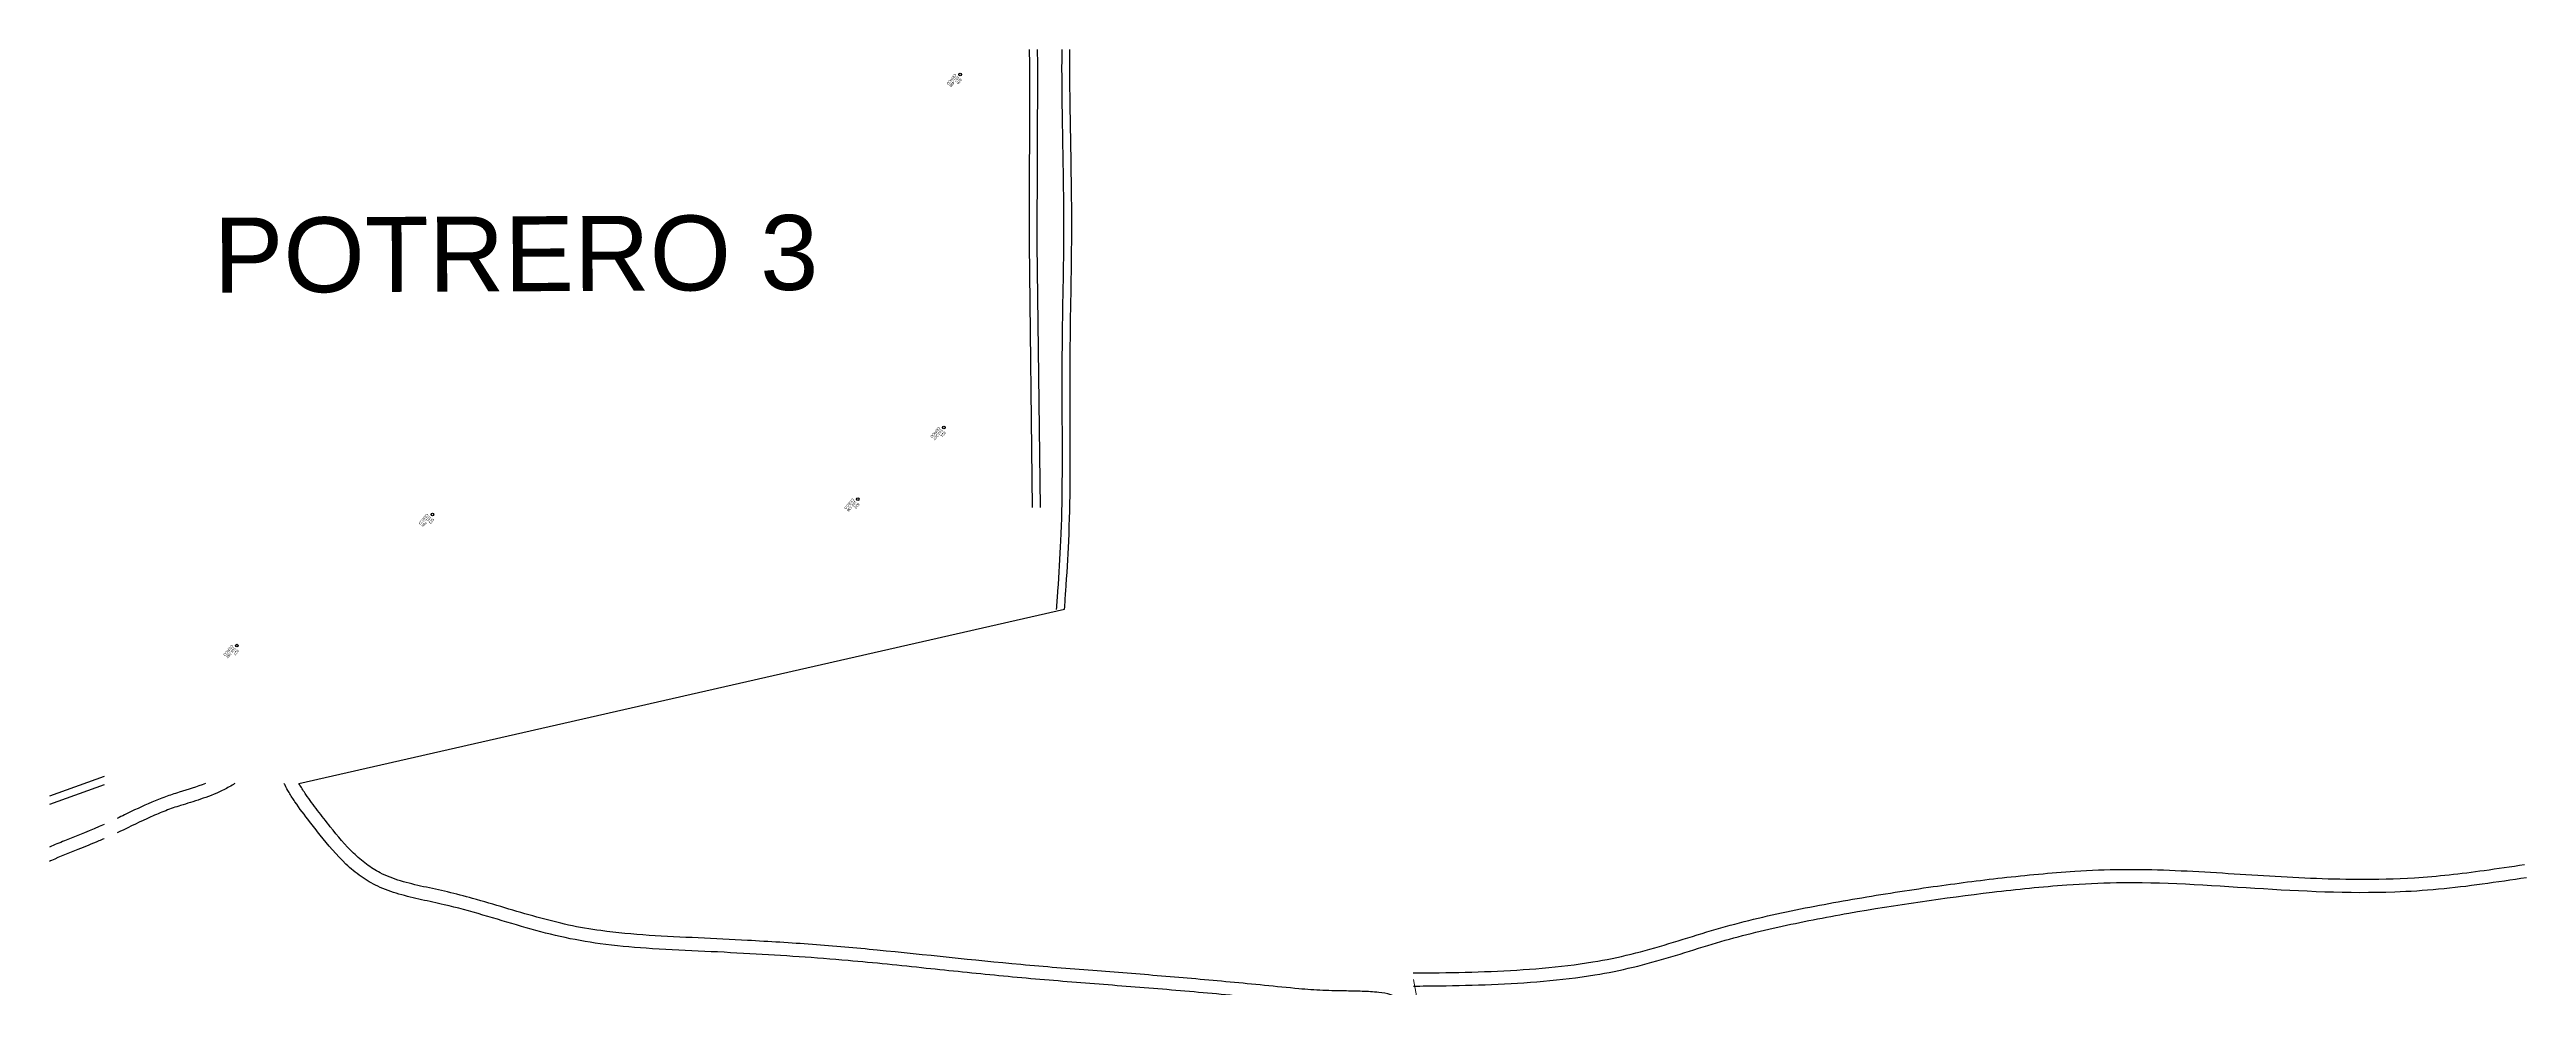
# Model space of a CAD drawing. Header units: metres. Extents: x -4524 to 2222, y -1534 to 2985.
# Drawn here: x -150.7 to 38.3, y 307.6 to 379.2 of the extents above; entities that cross this region are included whole.
import ezdxf
from ezdxf.enums import TextEntityAlignment as Align

# ---------------------------------------------------------------- set-up
doc = ezdxf.new("R2010")
doc.units = ezdxf.units.M
doc.header["$LTSCALE"] = 25.4
doc.header["$MEASUREMENT"] = 0
doc.layers.add('51', color=7, linetype='Continuous')
doc.layers.add('CANAL', color=140, linetype='Continuous')
doc.styles.add('CUADROS', font='')
doc.styles.get('CUADROS').set_extended_font_data('Arial')

msp = doc.modelspace()

# ---------------------------------------------------------------- linework, layer by layer
at = {"color": 30, "true_color": 0xf26722}
for p, q in [((-75.92, 379.16), (-75.9, 378.02)), ((-75.32, 379.16), (-75.3, 378.04)), ((-75.9, 378.02), (-75.93, 364.32)), ((-75.3, 378.02), (-75.33, 364.32)), ((-75.93, 364.32), (-75.69, 344.23)), ((-75.33, 364.33), (-75.09, 344.24)), ((-146.52, 323.74), (-150.69, 322.24)), ((-146.52, 323.1), (-150.69, 321.6))]:
    msp.add_line(p, q, dxfattribs=at)
at = {"linetype": 'Continuous'}
for p, q in [((-81.19, 377.26), (-81.19, 377.26)), ((-81.19, 377.26), (-81.19, 377.26)), ((-82.43, 350.34), (-82.43, 350.34)), ((-82.43, 350.34), (-82.43, 350.34)), ((-89.01, 344.88), (-89.01, 344.88)), ((-89.01, 344.88), (-89.01, 344.88)), ((-121.47, 343.71), (-121.47, 343.71)), ((-121.47, 343.71), (-121.47, 343.71)), ((-136.39, 333.71), (-136.39, 333.71)), ((-136.39, 333.71), (-136.39, 333.71))]:
    msp.add_line(p, q, dxfattribs=at)
for q in [(-73.22, 336.5), (-131.65, 323.19)]:
    msp.add_line((-131.65, 323.19), q)
at = {"color": 251, "lineweight": 20}
msp.add_line((-44.26, 295.87), (-46.6, 308.25), dxfattribs=at)
at = {"linetype": 'Continuous'}
for centre in [(-81.19, 377.26), (-82.43, 350.34), (-89.01, 344.88), (-121.47, 343.71), (-136.39, 333.71)]:
    msp.add_circle(centre, 0.1, dxfattribs=at)
at = {"layer": 'CANAL', "color": 140, "ltscale": 0.4}
for points, knots in [([(-73.83, 336.46), (-73.79, 336.94), (-73.76, 337.42), (-73.64, 339.17), (-73.56, 340.44), (-73.37, 344.72), (-73.38, 347.75), (-73.4, 352.29), (-73.4, 353.81), (-73.39, 358.36), (-73.3, 361.39), (-73.26, 366.86), (-73.3, 369.31), (-73.37, 373.37), (-73.4, 374.98), (-73.42, 377.45), (-73.42, 378.3), (-73.41, 379.16)], [0.464816, 0.464816, 0.464816, 0.464816, 1.910727, 1.910727, 5.732182, 5.732182, 14.820846, 14.820846, 19.362837, 19.362837, 28.446817, 28.446817, 35.802837, 35.802837, 40.631258, 40.631258, 43.197723, 43.197723, 43.197723, 43.197723]), ([(-73.22, 336.5), (-73.19, 336.95), (-73.16, 337.4), (-73.04, 339.13), (-72.96, 340.4), (-72.77, 344.77), (-72.78, 347.86), (-72.8, 352.45), (-72.8, 353.96), (-72.78, 358.46), (-72.7, 361.47), (-72.66, 367), (-72.7, 369.53), (-72.77, 373.58), (-72.8, 375.1), (-72.82, 377.47), (-72.82, 378.32), (-72.81, 379.16)], [0.547608, 0.547608, 0.547608, 0.547608, 1.907467, 1.907467, 5.722402, 5.722402, 14.985071, 14.985071, 19.496358, 19.496358, 28.518932, 28.518932, 36.082893, 36.082893, 40.664299, 40.664299, 43.197986, 43.197986, 43.197986, 43.197986]), ([(-138.79, 323.19), (-139.46, 322.93), (-140.12, 322.74), (-141.15, 322.42), (-141.49, 322.31), (-142.2, 322.06), (-142.54, 321.92), (-143.59, 321.47), (-144.28, 321.14), (-145.15, 320.72), (-145.34, 320.63), (-145.52, 320.54)], [291.827056, 291.827056, 291.827056, 291.827056, 294.060087, 294.060087, 295.189564, 295.189564, 296.31904, 296.31904, 298.577993, 298.577993, 299.186568, 299.186568, 299.186568, 299.186568]), ([(-136.54, 323.19), (-136.57, 323.17), (-136.61, 323.15), (-136.93, 322.95), (-137.22, 322.8), (-138.07, 322.38), (-138.62, 322.18), (-139.68, 321.82), (-140.19, 321.67), (-141.07, 321.4), (-141.44, 321.27), (-142.2, 320.98), (-142.58, 320.82), (-143.74, 320.3), (-144.52, 319.91), (-145.39, 319.5), (-145.46, 319.47), (-145.52, 319.44)], [289.960491, 289.960491, 289.960491, 289.960491, 290.055717, 290.055717, 290.901527, 290.901527, 292.593146, 292.593146, 294.260261, 294.260261, 295.551592, 295.551592, 296.842922, 296.842922, 299.425584, 299.425584, 299.649883, 299.649883, 299.649883, 299.649883]), ([(-146.52, 320.08), (-147.52, 319.63), (-148.54, 319.24), (-149.93, 318.67), (-150.31, 318.52), (-150.69, 318.35)], [300.284132, 300.284132, 300.284132, 300.284132, 303.573302, 303.573302, 304.792751, 304.792751, 304.792751, 304.792751]), ([(-146.52, 318.99), (-146.66, 318.93), (-146.79, 318.87), (-147.47, 318.59), (-148, 318.37), (-149.21, 317.89), (-149.88, 317.62), (-150.59, 317.31), (-150.64, 317.29), (-150.69, 317.26)], [300.719607, 300.719607, 300.719607, 300.719607, 301.150706, 301.150706, 302.875829, 302.875829, 305.060242, 305.060242, 305.23188, 305.23188, 305.23188, 305.23188])]:
    msp.add_open_spline(points, degree=3, knots=knots, dxfattribs=at)
at = {"layer": 'CANAL', "color": 251, "ltscale": 0.4}
for points, knots in [([(-8.5, 203.92), (-8.53, 203.94), (-8.55, 203.97), (-8.68, 204.12), (-8.76, 204.26), (-9.01, 204.74), (-9.1, 205.1), (-9.2, 205.73), (-9.23, 205.99), (-9.27, 206.51), (-9.28, 206.76), (-9.31, 207.52), (-9.3, 208.01), (-9.21, 209.46), (-9.08, 210.39), (-8.79, 212.08), (-8.65, 212.85), (-8.36, 214.39), (-8.22, 215.16), (-7.87, 217.22), (-7.69, 218.5), (-7.5, 220.77), (-7.48, 221.78), (-7.48, 223.81), (-7.51, 224.83), (-7.55, 226.63), (-7.56, 227.42), (-7.56, 228.94), (-7.53, 229.67), (-7.47, 231.12), (-7.44, 231.84), (-7.4, 233.29), (-7.41, 234.02), (-7.49, 235.48), (-7.57, 236.21), (-7.86, 238.12), (-8.11, 239.29), (-8.62, 241.31), (-8.86, 242.17), (-9.69, 245.24), (-10.25, 247.46), (-11.45, 251.87), (-12.09, 254.06), (-13.25, 257.44), (-13.71, 258.66), (-14.71, 261.06), (-15.25, 262.25), (-16.22, 264.23), (-16.63, 265.03), (-17.48, 266.62), (-17.91, 267.42), (-18.64, 268.81), (-18.94, 269.39), (-19.47, 270.49), (-19.7, 271.01), (-20.16, 272.12), (-20.38, 272.72), (-20.83, 273.87), (-21.07, 274.42), (-21.64, 275.45), (-21.98, 275.94), (-22.89, 277.1), (-23.5, 277.76), (-24.52, 278.83), (-24.9, 279.23), (-25.67, 280.06), (-26.04, 280.47), (-26.88, 281.4), (-27.34, 281.92), (-28.58, 283.22), (-29.39, 283.99), (-30.82, 285.34), (-31.44, 285.92), (-32.44, 286.93), (-32.84, 287.35), (-33.61, 288.18), (-33.99, 288.59), (-35.15, 289.79), (-35.95, 290.52), (-37.11, 291.27), (-37.41, 291.44), (-38.04, 291.75), (-38.37, 291.9), (-38.96, 292.16), (-39.21, 292.27), (-39.77, 292.53), (-40.06, 292.68), (-40.54, 292.88), (-40.72, 292.96), (-41.1, 293.08), (-41.29, 293.13), (-41.7, 293.22), (-41.92, 293.25), (-42.48, 293.35), (-42.84, 293.4), (-43.6, 293.59), (-44.01, 293.72), (-44.62, 294.03), (-44.85, 294.18), (-45.23, 294.49), (-45.39, 294.66), (-45.66, 295.02), (-45.77, 295.21), (-46.09, 295.9), (-46.22, 296.44), (-46.4, 297.29), (-46.46, 297.62), (-46.58, 298.23), (-46.65, 298.52), (-46.8, 299.1), (-46.89, 299.39), (-47.15, 300.25), (-47.33, 300.82), (-47.53, 301.72), (-47.58, 302.01), (-47.65, 302.59), (-47.68, 302.88), (-47.74, 303.48), (-47.76, 303.78), (-47.83, 304.41), (-47.87, 304.74), (-48, 305.31), (-48.09, 305.56), (-48.28, 305.86), (-48.34, 305.93), (-48.45, 306.03), (-48.52, 306.07), (-48.67, 306.15), (-48.76, 306.18), (-49.04, 306.25), (-49.26, 306.27), (-49.68, 306.31), (-49.87, 306.32), (-50.24, 306.34), (-50.42, 306.34), (-50.96, 306.36), (-51.32, 306.37), (-52.22, 306.38), (-52.75, 306.39), (-54.22, 306.45), (-55.16, 306.52), (-57.02, 306.7), (-57.94, 306.79), (-59.78, 306.97), (-60.7, 307.06), (-63.46, 307.32), (-65.29, 307.47), (-68.98, 307.76), (-70.82, 307.91), (-74.52, 308.2), (-76.38, 308.36), (-80.08, 308.72), (-81.93, 308.91), (-85.77, 309.31), (-87.76, 309.52), (-92.24, 309.91), (-94.73, 310.08), (-98.55, 310.29), (-99.86, 310.36), (-102.5, 310.48), (-103.83, 310.54), (-106.33, 310.71), (-107.5, 310.82), (-109.69, 311.12), (-110.7, 311.3), (-112.71, 311.75), (-113.69, 312.02), (-116.64, 312.87), (-118.58, 313.49), (-121.14, 314.09), (-121.71, 314.21), (-122.87, 314.46), (-123.45, 314.6), (-124.58, 314.92), (-125.12, 315.11), (-126.08, 315.57), (-126.51, 315.82), (-127.32, 316.39), (-127.7, 316.71), (-128.79, 317.74), (-129.43, 318.5), (-130.31, 319.61), (-130.58, 319.96), (-131.22, 320.79), (-131.6, 321.27), (-132.11, 322.03), (-132.26, 322.26), (-132.52, 322.7), (-132.63, 322.9), (-132.75, 323.14), (-132.77, 323.16), (-132.78, 323.19)], [78.458762, 78.458762, 78.458762, 78.458762, 78.542224, 78.542224, 78.930201, 78.930201, 79.874517, 79.874517, 80.580832, 80.580832, 81.287147, 81.287147, 82.699777, 82.699777, 85.525036, 85.525036, 87.883248, 87.883248, 90.24146, 90.24146, 94.138689, 94.138689, 97.20698, 97.20698, 100.27527, 100.27527, 102.614204, 102.614204, 104.780955, 104.780955, 106.947705, 106.947705, 109.194337, 109.194337, 111.440969, 111.440969, 115.063511, 115.063511, 117.743986, 117.743986, 124.608265, 124.608265, 131.472544, 131.472544, 135.411213, 135.411213, 139.349882, 139.349882, 142.064975, 142.064975, 144.780069, 144.780069, 146.736027, 146.736027, 148.396666, 148.396666, 150.274793, 150.274793, 152.152919, 152.152919, 154.031046, 154.031046, 156.747497, 156.747497, 158.400443, 158.400443, 160.05339, 160.05339, 162.17074, 162.17074, 165.551832, 165.551832, 168.077175, 168.077175, 169.749589, 169.749589, 171.422003, 171.422003, 174.76683, 174.76683, 175.870839, 175.870839, 176.974849, 176.974849, 177.797069, 177.797069, 178.770046, 178.770046, 179.421888, 179.421888, 180.098322, 180.098322, 180.774756, 180.774756, 181.827378, 181.827378, 182.92853, 182.92853, 183.620555, 183.620555, 184.204126, 184.204126, 184.787697, 184.787697, 186.270889, 186.270889, 187.194833, 187.194833, 188.09848, 188.09848, 189.002126, 189.002126, 190.809419, 190.809419, 191.669848, 191.669848, 192.530278, 192.530278, 193.443039, 193.443039, 194.432257, 194.432257, 195.421474, 195.421474, 195.819479, 195.819479, 196.206323, 196.206323, 196.593167, 196.593167, 197.283411, 197.283411, 197.829774, 197.829774, 198.376137, 198.376137, 199.468864, 199.468864, 201.100826, 201.100826, 203.876029, 203.876029, 206.651231, 206.651231, 209.426433, 209.426433, 214.976837, 214.976837, 220.527241, 220.527241, 226.098603, 226.098603, 231.669966, 231.669966, 237.667852, 237.667852, 245.208001, 245.208001, 249.152306, 249.152306, 253.096611, 253.096611, 256.595229, 256.595229, 259.658144, 259.658144, 262.721059, 262.721059, 268.846888, 268.846888, 270.584134, 270.584134, 272.32138, 272.32138, 273.975615, 273.975615, 275.39271, 275.39271, 276.809805, 276.809805, 279.643994, 279.643994, 280.949273, 280.949273, 282.845972, 282.845972, 283.628306, 283.628306, 284.239891, 284.239891, 284.324585, 284.324585, 284.324585, 284.324585]), ([(-7.96, 204.89), (-7.98, 204.93), (-8, 204.98), (-8.08, 205.2), (-8.13, 205.41), (-8.21, 205.87), (-8.24, 206.13), (-8.28, 206.64), (-8.29, 206.9), (-8.31, 207.65), (-8.29, 208.14), (-8.19, 209.59), (-8.04, 210.55), (-7.5, 213.6), (-7.06, 215.74), (-6.66, 218.85), (-6.57, 219.79), (-6.48, 221.69), (-6.47, 222.63), (-6.5, 224.92), (-6.55, 226.26), (-6.56, 228.26), (-6.55, 228.92), (-6.51, 230.24), (-6.48, 230.9), (-6.42, 232.35), (-6.4, 233.14), (-6.43, 234.75), (-6.5, 235.58), (-6.7, 237.21), (-6.84, 238.02), (-7.21, 239.82), (-7.46, 240.82), (-7.92, 242.55), (-8.13, 243.3), (-8.53, 244.8), (-8.73, 245.55), (-9.32, 247.8), (-9.71, 249.3), (-10.73, 252.96), (-11.37, 255.11), (-12.71, 258.89), (-13.38, 260.52), (-14.58, 263.16), (-15.07, 264.18), (-16.26, 266.49), (-16.97, 267.76), (-17.94, 269.64), (-18.25, 270.26), (-18.73, 271.3), (-18.92, 271.73), (-19.43, 273), (-19.74, 273.9), (-20.32, 275.14), (-20.52, 275.5), (-20.95, 276.2), (-21.18, 276.53), (-21.91, 277.5), (-22.46, 278.1), (-23.51, 279.22), (-24.01, 279.75), (-24.99, 280.8), (-25.47, 281.34), (-26.42, 282.4), (-26.9, 282.92), (-27.89, 283.93), (-28.4, 284.42), (-29.64, 285.6), (-30.38, 286.29), (-31.49, 287.39), (-31.88, 287.79), (-32.65, 288.61), (-33.03, 289.03), (-34.21, 290.26), (-35.04, 291.07), (-36.31, 291.95), (-36.65, 292.16), (-37.35, 292.53), (-37.7, 292.7), (-38.4, 293.01), (-38.75, 293.16), (-39.38, 293.46), (-39.69, 293.61), (-40.22, 293.84), (-40.44, 293.92), (-41.18, 294.16), (-41.69, 294.23), (-42.64, 294.39), (-43.1, 294.47), (-43.79, 294.72), (-44.04, 294.85), (-44.46, 295.13), (-44.62, 295.29), (-44.88, 295.67), (-44.99, 295.89), (-45.17, 296.4), (-45.25, 296.68), (-45.39, 297.33), (-45.46, 297.71), (-45.59, 298.38), (-45.65, 298.66), (-45.8, 299.21), (-45.87, 299.47), (-46.11, 300.25), (-46.26, 300.75), (-46.46, 301.5), (-46.52, 301.77), (-46.61, 302.31), (-46.65, 302.59), (-46.72, 303.28), (-46.75, 303.69), (-46.82, 304.39), (-46.85, 304.65), (-46.94, 305.2), (-47, 305.49), (-47.18, 305.96), (-47.27, 306.14), (-47.47, 306.44), (-47.56, 306.56), (-47.76, 306.76), (-47.87, 306.84), (-48.09, 306.98), (-48.21, 307.04), (-48.63, 307.2), (-48.94, 307.24), (-49.46, 307.29), (-49.67, 307.31), (-50.09, 307.33), (-50.3, 307.34), (-50.91, 307.36), (-51.31, 307.37), (-52.31, 307.39), (-52.91, 307.39), (-54.11, 307.45), (-54.72, 307.49), (-56.2, 307.62), (-57.09, 307.72), (-58.84, 307.89), (-59.71, 307.97), (-62.33, 308.22), (-64.07, 308.37), (-67.57, 308.66), (-69.32, 308.79), (-72.9, 309.07), (-74.73, 309.22), (-80.21, 309.72), (-83.86, 310.13), (-89.17, 310.65), (-90.82, 310.8), (-94.12, 311.04), (-95.77, 311.14), (-98.67, 311.3), (-99.92, 311.36), (-102.43, 311.48), (-103.69, 311.53), (-106.17, 311.7), (-107.4, 311.81), (-109.44, 312.09), (-110.26, 312.23), (-111.88, 312.58), (-112.69, 312.79), (-115.12, 313.46), (-116.74, 313.97), (-119.03, 314.61), (-119.67, 314.78), (-120.92, 315.07), (-121.54, 315.2), (-122.74, 315.46), (-123.33, 315.6), (-124.44, 315.94), (-124.97, 316.13), (-125.82, 316.57), (-126.17, 316.79), (-126.84, 317.3), (-127.17, 317.58), (-128.11, 318.49), (-128.7, 319.19), (-129.59, 320.31), (-129.91, 320.73), (-130.54, 321.55), (-130.84, 321.94), (-131.28, 322.58), (-131.43, 322.82), (-131.6, 323.11), (-131.62, 323.15), (-131.65, 323.19)], [78.983551, 78.983551, 78.983551, 78.983551, 79.17682, 79.17682, 79.881701, 79.881701, 80.635474, 80.635474, 81.389248, 81.389248, 82.896794, 82.896794, 85.911888, 85.911888, 92.375514, 92.375514, 95.173811, 95.173811, 97.972108, 97.972108, 102.005836, 102.005836, 104.001582, 104.001582, 105.997328, 105.997328, 108.331797, 108.331797, 110.748369, 110.748369, 113.164941, 113.164941, 116.194639, 116.194639, 118.52467, 118.52467, 120.854701, 120.854701, 125.514763, 125.514763, 132.204412, 132.204412, 137.44145, 137.44145, 140.825581, 140.825581, 145.167648, 145.167648, 147.253967, 147.253967, 148.664041, 148.664041, 151.448373, 151.448373, 152.629165, 152.629165, 153.809957, 153.809957, 156.171542, 156.171542, 158.330603, 158.330603, 160.489663, 160.489663, 162.598181, 162.598181, 164.706699, 164.706699, 167.74232, 167.74232, 169.413202, 169.413202, 171.084083, 171.084083, 174.425846, 174.425846, 175.567519, 175.567519, 176.709192, 176.709192, 177.835232, 177.835232, 178.838754, 178.838754, 179.500013, 179.500013, 180.965563, 180.965563, 182.431113, 182.431113, 183.362332, 183.362332, 184.268814, 184.268814, 185.175296, 185.175296, 186.081778, 186.081778, 187.166229, 187.166229, 187.964983, 187.964983, 188.763736, 188.763736, 190.361243, 190.361243, 191.244136, 191.244136, 192.127029, 192.127029, 193.378821, 193.378821, 194.145784, 194.145784, 194.912746, 194.912746, 195.422411, 195.422411, 195.755623, 195.755623, 196.048674, 196.048674, 196.341726, 196.341726, 197.121787, 197.121787, 197.716905, 197.716905, 198.312022, 198.312022, 199.502258, 199.502258, 201.358959, 201.358959, 203.21566, 203.21566, 205.84687, 205.84687, 208.47808, 208.47808, 213.7405, 213.7405, 219.00292, 219.00292, 224.5118, 224.5118, 235.529558, 235.529558, 240.488568, 240.488568, 245.447577, 245.447577, 249.196994, 249.196994, 252.946412, 252.946412, 256.670627, 256.670627, 259.22511, 259.22511, 261.779593, 261.779593, 266.888559, 266.888559, 268.813031, 268.813031, 270.64741, 270.64741, 272.481789, 272.481789, 274.26214, 274.26214, 275.611679, 275.611679, 276.961217, 276.961217, 279.660293, 279.660293, 281.24308, 281.24308, 282.825866, 282.825866, 283.688726, 283.688726, 283.832001, 283.832001, 283.832001, 283.832001]), ([(-46.61, 308.75), (-45.94, 308.76), (-45.28, 308.76), (-43.3, 308.79), (-41.98, 308.82), (-38.05, 308.98), (-35.45, 309.17), (-31.92, 309.75), (-30.95, 309.95), (-28.06, 310.65), (-26.15, 311.29), (-23.26, 312.16), (-22.31, 312.42), (-20.41, 312.91), (-19.45, 313.13), (-16.58, 313.75), (-14.65, 314.1), (-10.8, 314.76), (-8.87, 315.06), (-5.18, 315.58), (-3.42, 315.81), (0.18, 316.21), (2.03, 316.39), (5.08, 316.59), (6.28, 316.64), (8.69, 316.66), (9.9, 316.63), (13.5, 316.5), (15.89, 316.32), (20.68, 316.03), (23.07, 315.91), (26.9, 315.89), (28.36, 315.92), (31.58, 316.12), (33.34, 316.33), (36.14, 316.71), (37.17, 316.87), (38.2, 317.02)], [0, 0, 0, 0, 1.966066, 1.966066, 5.898197, 5.898197, 13.76246, 13.76246, 16.791325, 16.791325, 22.849055, 22.849055, 25.773161, 25.773161, 28.697267, 28.697267, 34.545479, 34.545479, 40.393692, 40.393692, 45.700421, 45.700421, 51.225875, 51.225875, 54.815567, 54.815567, 58.40526, 58.40526, 65.584645, 65.584645, 72.76403, 72.76403, 77.16145, 77.16145, 82.550522, 82.550522, 85.666367, 85.666367, 85.666367, 85.666367]), ([(-46.6, 307.75), (-45.93, 307.76), (-45.27, 307.76), (-43.28, 307.79), (-41.96, 307.82), (-37.99, 307.98), (-35.35, 308.18), (-31.77, 308.76), (-30.8, 308.96), (-27.9, 309.65), (-26.01, 310.28), (-23.24, 311.12), (-22.36, 311.37), (-20.59, 311.83), (-19.69, 312.05), (-17, 312.64), (-15.19, 312.99), (-9.75, 313.94), (-6.1, 314.48), (-0.54, 315.13), (1.37, 315.33), (4.53, 315.56), (5.79, 315.62), (10.56, 315.7), (14.08, 315.44), (21.17, 315), (24.74, 314.81), (29.41, 314.98), (30.53, 315.05), (32.76, 315.26), (33.87, 315.39), (36.1, 315.7), (37.23, 315.86), (38.35, 316.03)], [0, 0, 0, 0, 1.964293, 1.964293, 5.892879, 5.892879, 13.750051, 13.750051, 16.709435, 16.709435, 22.628203, 22.628203, 25.399478, 25.399478, 28.170754, 28.170754, 33.713304, 33.713304, 44.798406, 44.798406, 50.552215, 50.552215, 54.366651, 54.366651, 64.985296, 64.985296, 75.603941, 75.603941, 78.934552, 78.934552, 82.265163, 82.265163, 85.666367, 85.666367, 85.666367, 85.666367])]:
    msp.add_open_spline(points, degree=3, knots=knots, dxfattribs=at)

# ---------------------------------------------------------------- texts
at = {"color": 3, "char_height": 0.2, "attachment_point": 4, "rotation": 229.972}
for insert in [(-81.53, 377.28), (-82.77, 350.36), (-89.35, 344.9), (-121.82, 343.74), (-136.73, 333.73)]:
    msp.add_mtext('CERCO', dxfattribs=dict(at, insert=insert))
at = {"color": 1, "char_height": 0.2, "attachment_point": 4, "rotation": 229.972}
for s, insert in [('102.489', (-81.32, 377.1)), ('102.207', (-82.56, 350.18)), ('102.136', (-89.14, 344.72)), ('101.789', (-121.6, 343.56)), ('101.592', (-136.52, 333.55))]:
    msp.add_mtext(s, dxfattribs=dict(at, insert=insert))
at = {"color": 2, "char_height": 0.2, "attachment_point": 4, "rotation": 229.972}
for s, insert in [('620', (-81.11, 376.92)), ('621', (-82.34, 350)), ('622', (-88.92, 344.54)), ('623', (-121.39, 343.38)), ('627', (-136.3, 333.37))]:
    msp.add_mtext(s, dxfattribs=dict(at, insert=insert))
at = {"layer": '51', "color": 7, "linetype": 'Continuous', "style": 'CUADROS'}
msp.add_text('POTRERO 3', height=5.717, rotation=0.2709, dxfattribs=at).set_placement((-115.09, 363.59), align=Align.MIDDLE)

doc.saveas('drawing.dxf')
